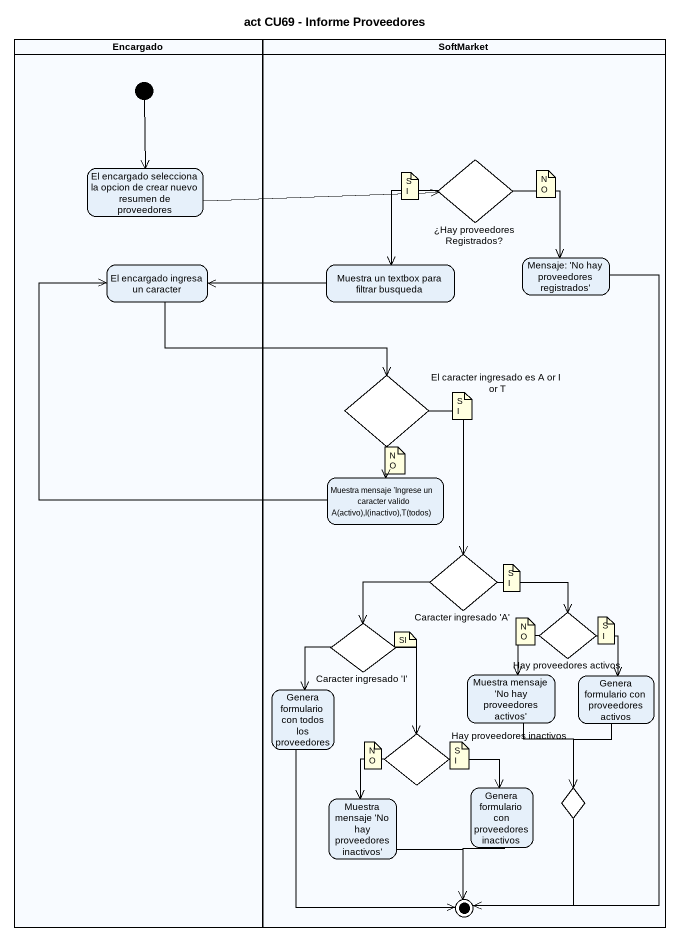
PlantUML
@startuml
title act CU69 - Informe Proveedores
hide empty description
state Encargado <<partition>> {
  state "El encargado selecciona la opcion de crear nuevo resumen de proveedores" as El_encargado_selecciona_la
  state "El encargado ingresa un caracter" as El_encargado_ingresa_un
  [*] --> El_encargado_selecciona_la
}
state SoftMarket <<partition>> {
  state "¿Hay proveedores Registrados?" as Hay_proveedores_Registrados <<choice>>
  state "Muestra un textbox para filtrar busqueda" as Muestra_un_textbox_para
  state "Mensaje: 'No hay proveedores registrados'" as Mensaje_No_hay_proveedores
  state "El caracter ingresado es A or I or T" as El_caracter_ingresado_es_A <<choice>>
  state "Muestra mensaje 'Ingrese un caracter valido A(activo),I(inactivo),T(todos)" as Muestra_mensaje_Ingrese_un
  state "Caracter ingresado 'A'" as Caracter_ingresado_A <<choice>>
  state "Hay proveedores activos" as Hay_proveedores_activos <<choice>>
  state "Caracter ingresado 'I'" as Caracter_ingresado_I <<choice>>
  state "Genera formulario con todos los proveedores" as Genera_formulario_con_todos
  state "Muestra mensaje 'No hay proveedores activos'" as Muestra_mensaje_No_hay
  state "Genera formulario con proveedores activos" as Genera_formulario_con
  state "Hay proveedores inactivos" as Hay_proveedores_inactivos <<choice>>
  state "Muestra mensaje 'No hay proveedores inactivos'" as Muestra_mensaje_No_hay_2
  state "Genera formulario con proveedores inactivos" as Genera_formulario_con_2
  state choice1 <<choice>>
  Mensaje_No_hay_proveedores --> [*]
  Genera_formulario_con_todos --> [*]
  Muestra_mensaje_No_hay_2 --> [*]
  Genera_formulario_con_2 --> [*]
  choice1 --> [*]
}
El_encargado_selecciona_la -right-> Hay_proveedores_Registrados
Hay_proveedores_Registrados --> Muestra_un_textbox_para
Hay_proveedores_Registrados --> Mensaje_No_hay_proveedores
El_encargado_ingresa_un -right-> El_caracter_ingresado_es_A
Muestra_un_textbox_para -left-> El_encargado_ingresa_un
El_caracter_ingresado_es_A --> Muestra_mensaje_Ingrese_un
El_caracter_ingresado_es_A --> Caracter_ingresado_A
Muestra_mensaje_Ingrese_un -up-> El_encargado_ingresa_un
Caracter_ingresado_A -right-> Hay_proveedores_activos
Caracter_ingresado_A --> Caracter_ingresado_I
Hay_proveedores_activos --> Muestra_mensaje_No_hay
Hay_proveedores_activos --> Genera_formulario_con
Caracter_ingresado_I --> Genera_formulario_con_todos
Caracter_ingresado_I --> Hay_proveedores_inactivos
Muestra_mensaje_No_hay --> choice1
Genera_formulario_con --> choice1
Hay_proveedores_inactivos --> Muestra_mensaje_No_hay_2
Hay_proveedores_inactivos --> Genera_formulario_con_2
note as N1
  SI
end note
note as N2
  NO
end note
note as N3
  SI
end note
note as N4
  NO
end note
note as N5
  SI
end note
note as N6
  SI
end note
note as N7
  NO
end note
note as N8
  SI
end note
note as N9
  NO
end note
note as N10
  SI
end note
@enduml
